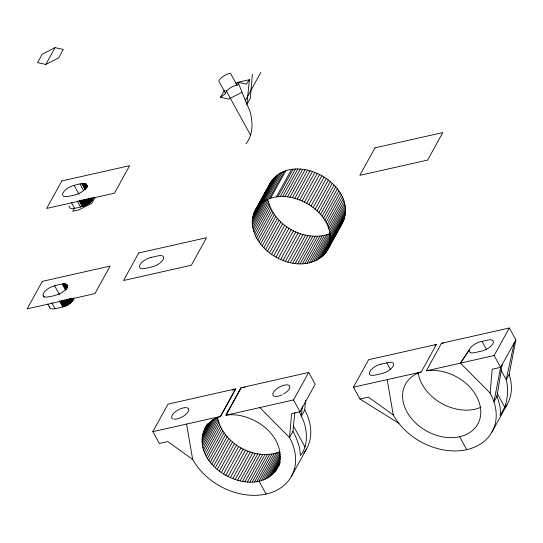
<?xml version="1.0" encoding="UTF-8"?>
<svg xmlns="http://www.w3.org/2000/svg" width="543" height="543" viewBox="0 0 543 543"><rect width="100%" height="100%" fill="white"/><g stroke="black" fill="none" stroke-linecap="round" stroke-linejoin="round"><path stroke-width="0.81" d="M73.841 297.903C71.71 305.546 61.671 307.494 55.081 308.716L54.857 308.77A9.502 4.059 -28.7 0 1 49.583 306.496M93.355 197.482C91.224 205.118 81.185 207.073 74.595 208.295L74.371 208.349A9.502 4.059 -28.7 0 1 69.097 206.075M246.054 143.746C252.855 135.221 252.997 123.628 250.533 113.501A50.092 45.198 -19.5 0 0 246.895 104.419L249.42 79.712L238.051 82.271L237.943 84.986L236.992 85.129A9.502 4.052 -28.8 0 0 231.216 87.342M279.462 464.34C259.466 506.972 182.305 464.957 206.944 425.128M252.251 221.286L252.685 217.288L254.477 211.695L270.563 182.448C294.258 147.642 362.351 186.758 341.479 224.558L326.289 252.074C303.435 279.733 252.291 254.606 252.251 221.286L263.844 200.286M326.289 252.074C347.16 214.275 279.068 175.158 255.373 209.965M252.38 74.35L250.316 98.215L246.895 104.419L238.051 82.271L235.9 83.371M303.775 453.079A57.531 43.155 28.9 0 0 304.718 410.026L305.573 400.15M436.117 344.547L368.636 359.676L353.445 387.193L359.934 399.03L368.358 397.13L393.254 414.927A57.531 43.155 28.9 0 0 466.709 449.638A57.531 43.155 28.9 0 0 490.139 393.105L492.202 369.24L500.626 367.339L515.85 339.891L509.327 327.986L441.52 343.257L426.33 370.774L428.251 370.557A41.275 30.958 28.9 0 1 457.036 377.12L459.263 378.444A41.275 30.958 28.9 0 1 478.281 423.099A41.275 30.958 28.9 0 1 431.78 433.572A41.275 30.958 28.9 0 1 403.035 391.109L403.483 389.182A41.275 30.958 28.9 0 1 419.542 372.525L421.253 371.921L436.443 344.405L434.733 345.009M206.143 426.574C209.564 421.565 214.919 418.164 220.641 416.359L235.832 388.842L168.025 404.114L152.834 431.631L159.323 443.468L167.746 441.568L192.643 459.364A57.531 43.155 28.9 0 0 266.097 494.076A57.531 43.155 28.9 0 0 289.528 437.543L292.949 431.339L294.815 412.524M302.302 406.347L301.29 416.23A50.092 45.198 -19.5 0 1 304.928 425.312C307.392 435.438 307.257 447.032 300.449 455.557L299.505 447.541L296.967 439.735A50.092 19.881 49.5 0 0 292.949 431.339M502.227 364.455L496.933 396.485L493.967 401.847L500.626 367.339L494.137 355.502L509.327 327.986M504.8 408.098A57.531 43.155 28.9 0 0 509.158 374.331L515.85 339.891M514.248 342.782L506.205 379.686C508.615 388.713 507.786 398.352 504.752 407.128L500.11 415.524C501.175 408.825 499.16 402.098 496.716 395.915M277.059 468.684C290.743 438.968 253.276 410.746 225.718 415.212L240.909 387.695L242.83 387.485M268.323 187.851L270.563 182.448M469.288 349.957L469.403 349.631A9.502 4.059 -28.7 0 1 480.25 341.771L488.198 339.979A9.502 4.059 -28.7 0 1 492.874 343.753A9.502 4.059 -28.7 0 1 482.069 350.988L474.188 352.76A9.502 4.059 -28.7 0 1 469.288 349.957L460.43 363.131L490.139 393.105M230.7 87.647A9.502 4.052 -28.8 0 0 225.284 92.887L224.917 94.156L220.519 97.265L228.779 99.07L241.669 92.48M45.802 64.441L55.074 47.641L63.334 49.461L58.698 57.863L45.802 64.441L37.542 62.628L42.178 54.225L55.074 47.641M74.371 208.349L72.769 211.247L78.891 209.869L91.787 203.286L94.882 197.686M220.519 97.265L224.388 90.26M245.612 99.966L260.803 72.45M254.477 211.695L271.595 180.799M253.73 213.494L260.925 200.462M261.726 199.016L264.122 194.672M264.923 193.22L266.925 189.602M267.719 188.156L268.921 185.977M257.579 206.754L272.769 179.238M253.133 215.367L259.527 203.781M258.882 205.288L274.072 177.771M252.685 217.288L260.28 203.53M260.314 203.917L275.505 176.4M252.393 219.27L261.583 202.614M261.869 202.648L277.059 175.131M263.545 201.487L278.735 173.97M252.264 223.343L265.052 200.17M265.323 200.442L280.514 172.925M252.427 225.426L266.823 199.356M267.21 199.512L282.401 171.995M252.753 227.524L267.943 200.007C273.848 226.078 305.723 243.352 330.673 233.361M269.192 198.704L284.383 171.188M253.221 229.641L268.412 202.125M270.577 198.249L285.767 170.733M253.846 231.752L269.036 204.236M254.619 233.863L269.81 206.347M276.373 196.939L291.564 169.423M255.536 235.954L270.726 208.437M277.901 196.742L293.091 169.226M256.595 238.024L271.785 210.508M280.236 196.58L295.426 169.063M257.789 240.06L272.98 212.551M282.611 196.546L297.802 169.029M259.12 242.063L274.31 214.546M285.021 196.647L300.211 169.131M260.572 244.017L275.763 216.501M287.457 196.885L302.648 169.368M262.147 245.918L277.337 218.401M289.908 197.252L305.098 169.735M263.837 247.757L279.027 220.241M292.365 197.747L307.555 170.231M265.642 249.522L280.826 222.006M294.815 198.365L310.005 170.848M267.543 251.212L282.733 223.696M297.259 199.118L312.449 171.602M269.538 252.821L284.729 225.304M299.675 199.987L314.865 172.47M271.615 254.341L286.806 226.825M302.057 200.978L317.248 173.461M273.774 255.767L288.964 228.25M304.399 202.084L319.589 174.568M276.007 257.09L291.197 229.574M306.686 203.299L321.877 175.789M278.294 258.305L293.485 230.789M308.913 204.623L324.103 177.106M280.636 259.411L295.826 231.895M311.071 206.048L326.262 178.532M283.018 260.402L298.209 232.886M313.155 207.569L328.345 180.052M285.435 261.278L300.625 233.761M315.15 209.177L330.341 181.661M287.871 262.025L303.062 234.508M317.051 210.867L332.241 183.351M290.329 262.649L305.519 235.133M318.85 212.639L334.04 185.122M292.786 263.145L307.976 235.628M320.54 214.478L335.73 186.962M295.236 263.511L310.426 235.995M204.216 429.954L207.419 424.158M322.121 216.372L337.312 188.855M203.469 431.753L207.467 424.511M207.317 425.013L208.118 423.56M202.872 433.619L208.471 423.486M202.424 435.547L209.618 422.515M297.673 263.742L312.863 236.225M202.132 437.522L211.322 420.866M323.574 218.327L338.764 190.81M201.989 439.545L213.182 419.271M202.003 441.602L214.797 418.429M300.082 263.844L315.273 236.327M324.904 220.329L340.094 192.813M202.172 443.679L216.562 417.615M302.458 263.817L317.648 236.3M202.491 445.783L217.682 418.266C223.546 444.113 254.884 461.279 279.754 451.891M326.099 222.372L341.289 194.856M202.967 447.894L218.157 420.377M304.793 263.647L319.976 236.13M327.157 224.442L342.341 196.926M203.591 450.011L218.781 422.495M307.066 263.355L322.257 235.838M328.074 226.533L343.264 199.016M204.358 452.115L219.548 424.599M309.286 262.927L324.476 235.411M328.841 228.644L344.031 201.127M205.274 454.206L220.465 426.689M311.431 262.371L326.621 234.854M329.465 230.755L344.656 203.238M313.501 261.685L328.691 234.169M206.333 456.283L221.524 428.766M329.94 232.866L345.131 205.349M315.483 260.878L330.273 234.087M330.259 234.97L345.45 207.453M207.528 458.319L222.718 430.803M317.363 259.954L330.558 236.056M330.429 237.053L345.619 209.537M319.148 258.909L331.142 237.182M330.443 239.103L345.633 211.587M208.858 460.321L224.049 432.805M320.818 257.749L330.416 240.366M330.3 241.126L345.491 213.609M322.372 256.479L330.368 241.995M330.008 243.101L345.192 215.585M323.811 255.108L330.606 242.796M329.56 245.029L344.751 217.512M325.114 253.635L330.707 243.502M331.508 242.049L332.309 240.603M333.11 239.158L335.506 234.814M339.103 228.291L339.904 226.845M328.963 246.895L344.147 219.379M210.311 462.276L225.501 434.76M327.32 250.425L343.4 221.184M211.885 464.17L227.076 436.66M213.582 466.009L228.773 438.493M215.381 467.781L230.571 440.264M217.281 469.471L232.472 441.954M219.277 471.08L234.467 443.563M221.361 472.6L236.551 445.084M223.519 474.025L238.71 446.509M225.745 475.349L240.936 447.832M228.033 476.564L243.223 449.047M230.375 477.67L245.565 450.154M232.757 478.661L247.947 451.145M235.173 479.53L250.364 452.014M237.617 480.284L252.8 452.767M240.067 480.908L255.258 453.391M242.524 481.403L257.715 453.887M244.974 481.763L260.165 454.247M247.411 482.001L262.602 454.484M308.716 372.423L241.302 387.682L226.112 415.198L293.525 399.94L308.716 372.423L315.205 384.261L300.014 411.777L291.591 413.678L289.528 437.543L259.819 407.569M249.821 482.103L265.011 454.586M252.196 482.069L267.387 454.552M254.531 481.906L269.722 454.389M256.812 481.607L272.002 454.091M274.215 453.663L259.025 481.179L266.097 494.076M261.176 480.63L276.367 453.113M263.24 479.944L278.43 452.428M265.222 479.136L280.012 452.346M267.108 478.207L280.297 454.315M304.718 410.026L301.29 416.23L299.464 411.648M268.887 477.161L280.48 456.161M270.563 476.001L280.555 457.898M272.118 474.731L280.514 459.527M273.55 473.36L279.944 461.774M279.299 463.288L280.1 461.835M274.853 471.894L280.052 462.48M278.702 465.154L279.896 462.982M276.027 470.333L279.55 464.055M291.231 476.652L306.422 449.136M509.158 374.331L506.205 379.686L500.985 370.156M491.843 432.214L507.033 404.698M460.43 363.131L469.403 349.631M249.42 79.712L246.305 84.077L238.051 82.271M340.305 226.119L341.479 224.558M232.139 390.254L235.506 388.985L220.315 416.501L152.834 431.631M74.147 185.394L73.868 185.455A9.502 4.059 -28.7 0 0 63.097 192.711A9.502 4.059 -28.7 0 0 67.848 196.444L68.072 196.396C74.629 195.331 82.407 193.498 86.269 187.478C89.609 180.154 75.185 185.19 74.147 185.394L79.04 194.319M54.633 285.815L54.354 285.876A9.502 4.059 -28.7 0 0 43.583 293.139A9.502 4.059 -28.7 0 0 48.334 296.865L48.558 296.817C55.114 295.759 62.893 293.919 66.755 287.899C70.095 280.575 55.671 285.611 54.633 285.815L59.526 294.74M426.723 370.76L494.137 355.502M353.445 387.193L420.927 372.064M441.914 343.244L443.441 343.047M243.61 387.43L245.164 387.322M359.934 399.03L398.8 423.282M236.992 85.129L230.456 73.23A9.502 4.052 -28.8 0 0 218.748 80.988L225.284 92.887M225.969 90.342L250.69 135.35M293.335 425.76L305.085 447.154M482.021 341.377L486.501 349.556M497.069 393.105L504.752 407.128M459.636 436.742L466.709 449.638M386.82 362.819L390.492 369.511M293.525 399.94L300.014 411.777M86.371 184.382L87.342 186.073M86.181 184.199L86.995 185.686M85.964 184.036L87.185 186.269M85.713 183.894L87.342 186.867M85.434 183.772L87.063 186.744M85.122 183.67L87.158 187.389M84.789 183.588L86.826 187.308M84.423 183.534L86.466 187.254M84.043 183.5L86.486 187.966M91.984 197.89L92.799 199.383M83.629 183.493L86.079 187.953M91.774 198.243L92.588 199.729M91.129 197.856L92.351 200.082M83.201 183.5L86.059 188.713M82.753 183.541L85.604 188.747M90.864 198.209L92.086 200.442M82.285 183.595L85.55 189.548M90.566 198.575L91.787 200.808M81.803 183.677L85.068 189.629M89.833 198.195L91.468 201.168M89.486 198.555L91.115 201.534M88.699 198.175L90.742 201.894M88.305 198.534L90.342 202.254M80.038 184.07L83.71 190.769M87.885 198.887L89.921 202.607M87.443 199.24L89.48 202.96M86.575 198.84L89.025 203.299M86.099 199.172L88.55 203.639M85.611 199.498L88.054 203.958M85.108 199.81L87.552 204.277M84.185 199.369L87.043 204.575M83.663 199.654L86.513 204.86M83.133 199.933L85.984 205.139M82.597 200.191L85.455 205.397M82.061 200.428L84.912 205.634M81.117 199.912L84.375 205.858M80.988 200.856L83.839 206.062M80.045 200.299L83.31 206.252M79.522 200.469L82.78 206.415M79 200.611L82.264 206.564M77.235 201.012L80.5 206.964M71.337 202.349L74.595 208.295M66.857 284.803L67.671 286.297M66.667 284.62L67.481 286.107M66.45 284.457L67.671 286.69M66.198 284.315L67.42 286.548M65.913 284.193L67.549 287.166M65.608 284.091L67.644 287.81M65.275 284.009L67.312 287.729M64.909 283.955L66.952 287.675M64.529 283.921L66.972 288.387M72.463 298.317L73.285 299.804M64.115 283.914L66.565 288.374M72.26 298.664L73.074 300.15M71.615 298.277L72.837 300.503M63.687 283.921L66.545 289.134M63.239 283.962L66.09 289.168M71.35 298.636L72.572 300.863M62.771 284.016L66.036 289.969M71.052 298.996L72.273 301.229M62.289 284.098L65.554 290.05M70.318 298.616L71.954 301.589M69.972 298.976L71.601 301.956M69.185 298.596L71.228 302.315M68.791 298.955L70.828 302.675M68.37 299.315L70.407 303.028M67.929 299.661L69.966 303.381M67.06 299.261L69.511 303.72M66.585 299.593L69.036 304.06M66.097 299.919L68.54 304.385M65.594 300.231L68.038 304.698M64.671 299.79L67.522 304.996M64.149 300.075L66.999 305.288M63.619 300.354L66.47 305.56M63.083 300.612L65.941 305.818M62.547 300.849L65.398 306.055M61.603 300.333L64.861 306.279M61.474 301.277L64.325 306.49M60.938 301.467L63.796 306.673M60.008 300.89L63.266 306.836M59.486 301.032L62.75 306.985M51.823 302.77L55.081 308.716M43.27 295.908L44.092 297.401M47.757 304.094L49.8 307.813M387.186 379.632L393.254 414.927M186.575 424.069L192.643 459.364M173.061 418.925A9.502 4.059 -28.7 0 1 179.21 409.368A9.502 4.059 -28.7 0 1 188.299 411.506A9.502 4.059 -28.7 0 1 174.072 419.155M281.98 394.849A9.502 4.052 -28.8 0 1 273.387 392.338A9.502 4.052 -28.8 0 1 287.722 384.926A9.502 4.052 -28.8 0 1 283.568 394.035M481.023 407.182A41.275 30.958 28.9 0 1 441.927 403.598A41.275 30.958 28.9 0 1 418.062 372.423M61.854 180.934L46.664 208.444L114.464 193.172L129.655 165.656L61.854 180.934M42.34 281.355L27.15 308.872L94.95 293.593L110.141 266.077L42.34 281.355M138.73 252.984L123.546 280.5L191.346 265.228L206.537 237.712L138.73 252.984M375.003 147.839L359.812 175.355L427.612 160.083L442.803 132.567L375.003 147.839M151.022 257.45L150.744 257.511A9.502 4.059 -28.7 0 0 139.972 264.767A9.502 4.059 -28.7 0 0 144.723 268.5L152.617 266.715A9.502 4.059 -28.7 0 0 163.151 259.534A9.502 4.059 -28.7 0 0 158.685 255.733L151.022 257.45M380.928 364.136L380.65 364.204A9.502 4.059 -28.7 0 0 369.878 371.46A9.502 4.059 -28.7 0 0 374.629 375.193L382.523 373.408A9.502 4.059 -28.7 0 0 393.057 366.226A9.502 4.059 -28.7 0 0 388.584 362.419L380.928 364.136"/></g></svg>
